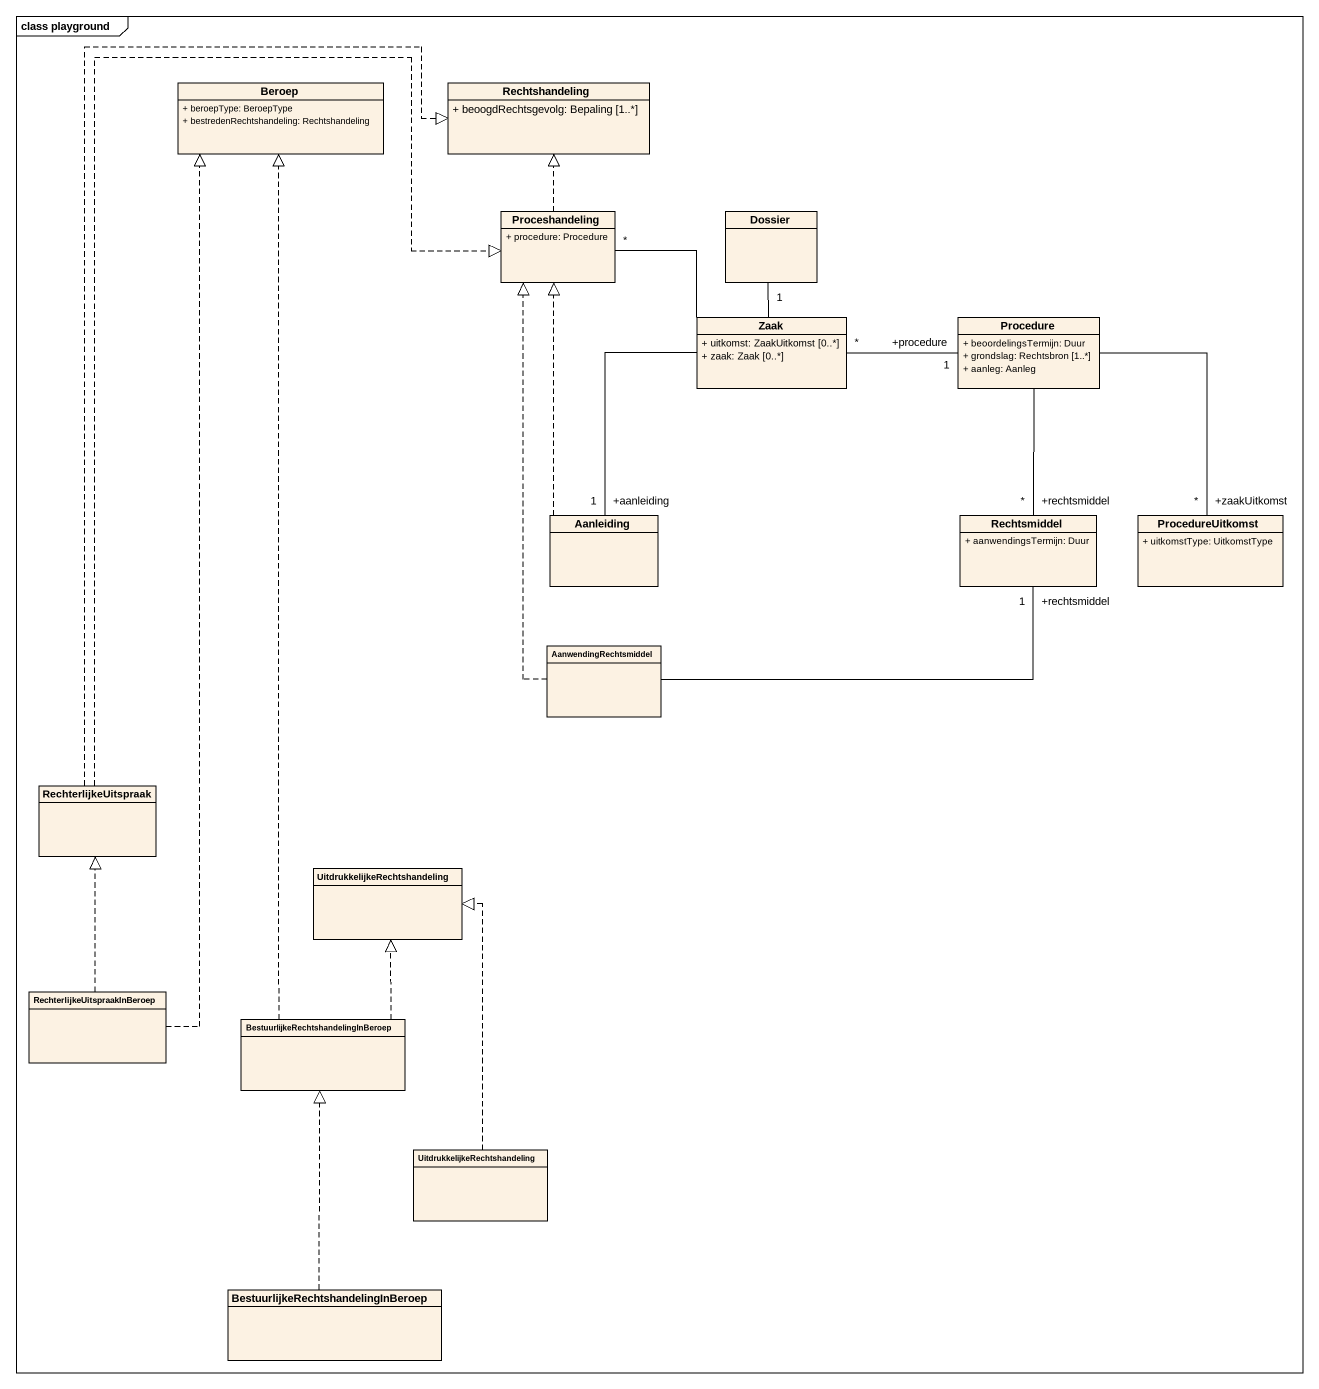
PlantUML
@startuml
mainframe class playground
hide circle
hide empty members
skinparam classAttributeIconSize 0
class Beroep {
  + beroepType: BeroepType
  + bestredenRechtshandeling: Rechtshandeling
}
class Rechtshandeling {
  + beoogdRechtsgevolg: Bepaling [1..*]
}
class Proceshandeling {
  + procedure: Procedure
}
class Dossier
class Zaak {
  + uitkomst: ZaakUitkomst [0..*]
  + zaak: Zaak [0..*]
}
class Procedure {
  + beoordelingsTermijn: Duur
  + grondslag: Rechtsbron [1..*]
  + aanleg: Aanleg
}
class Aanleiding
class Rechtsmiddel {
  + aanwendingsTermijn: Duur
}
class ProcedureUitkomst {
  + uitkomstType: UitkomstType
}
class AanwendingRechtsmiddel
class RechterlijkeUitspraak
class "UitdrukkelijkeRechtshandeling" as UitdrukkelijkeRechtshandelin
class "RechterlijkeUitspraakInBeroep" as RechterlijkeUitspraakInBeroe
class "BestuurlijkeRechtshandelingInBeroep" as BestuurlijkeRechtshandelingI
class "UitdrukkelijkeRechtshandeling" as UitdrukkelijkeRechtshandelin_2
class "BestuurlijkeRechtshandelingInBeroep" as BestuurlijkeRechtshandelingI_2
Proceshandeling .up.|> Rechtshandeling
Zaak -left- "*" Proceshandeling
Zaak -up- "1" Dossier
Zaak "*" -right- "+procedure\n1" Procedure
Zaak -- "+aanleiding\n1" Aanleiding
Procedure -- "+rechtsmiddel\n*" Rechtsmiddel
Procedure -- "+zaakUitkomst\n*" ProcedureUitkomst
Aanleiding .up.|> Proceshandeling
AanwendingRechtsmiddel .up.|> Proceshandeling
AanwendingRechtsmiddel -right- "+rechtsmiddel\n1" Rechtsmiddel
RechterlijkeUitspraak .up.|> Rechtshandeling
RechterlijkeUitspraak .up.|> Proceshandeling
RechterlijkeUitspraakInBeroe .up.|> Beroep
RechterlijkeUitspraakInBeroe .up.|> RechterlijkeUitspraak
BestuurlijkeRechtshandelingI .up.|> Beroep
BestuurlijkeRechtshandelingI .up.|> UitdrukkelijkeRechtshandelin
UitdrukkelijkeRechtshandelin_2 .up.|> UitdrukkelijkeRechtshandelin
BestuurlijkeRechtshandelingI_2 .up.|> BestuurlijkeRechtshandelingI
@enduml
